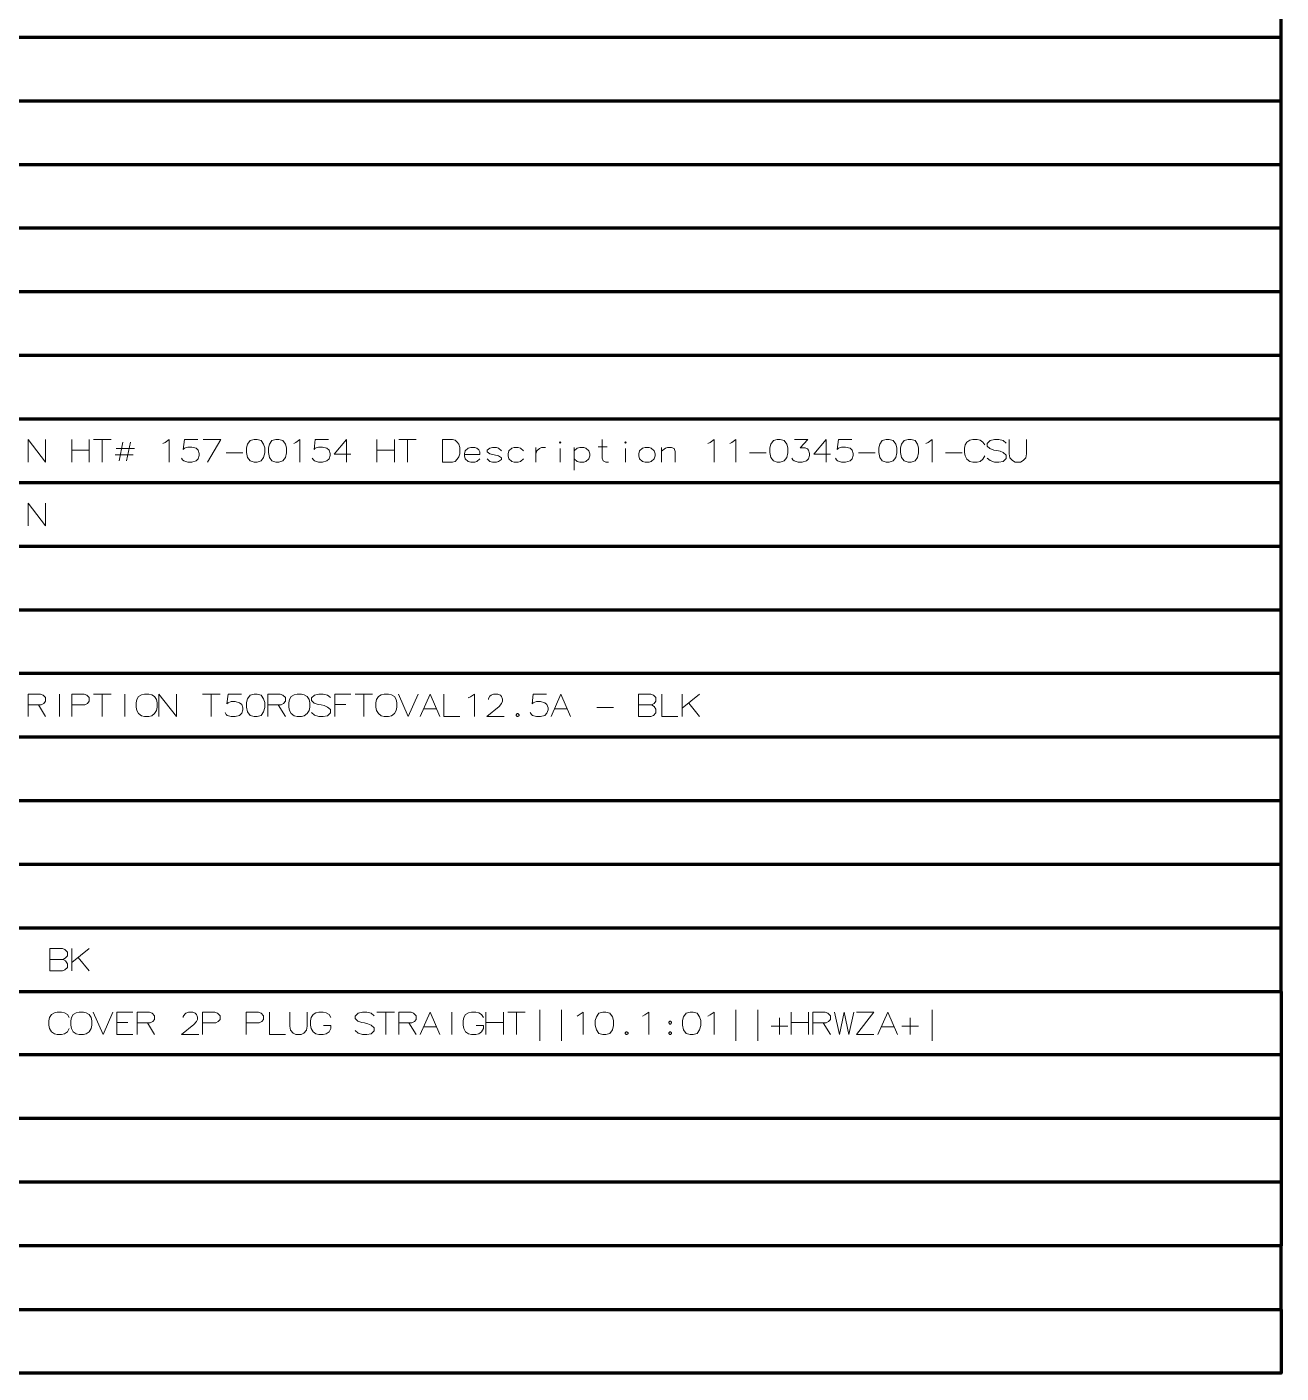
# Model space of a CAD drawing. Header units: millimetres. Extents: x 0 to 174, y 0 to 33.
# Drawn here: x 91.1 to 98.99, y 15.93 to 24.4 of the extents above; entities that cross this region are included whole.
import ezdxf

# ---------------------------------------------------------------- set-up
doc = ezdxf.new("R2010")
doc.units = ezdxf.units.MM
doc.layers.add('PDF_Geomertry', color=7, linetype='Continuous', true_color=0x405f80)

msp = doc.modelspace()

# ---------------------------------------------------------------- linework, layer by layer
at = {"layer": 'PDF_Geomertry', "color": 165, "lineweight": 70, "true_color": 0x5267a5}
for points in [[(70.2461, 23.1324), (70.2461, 22.7322), (71.3026, 22.7322), (71.3026, 23.1324), (75.611, 23.1324), (75.611, 23.5326), (83.901, 23.5326), (83.901, 23.9329), (85.7837, 23.9329), (85.7837, 24.3332), (98.9892, 24.3332), (98.9892, 24.7333)], [(70.2461, 22.7322), (70.2461, 22.3319), (71.3026, 22.3319), (71.3026, 22.7322), (75.611, 22.7322), (75.611, 23.1324), (83.901, 23.1324), (83.901, 23.5326), (85.7837, 23.5326), (85.7837, 23.9329), (98.9892, 23.9329), (98.9892, 24.3332)], [(70.2461, 22.3319), (70.2461, 21.9317), (71.3026, 21.9317), (71.3026, 22.3319), (75.611, 22.3319), (75.611, 22.7322), (83.901, 22.7322), (83.901, 23.1324), (85.7837, 23.1324), (85.7837, 23.5326), (98.9892, 23.5326), (98.9892, 23.9329)], [(70.2461, 21.9317), (70.2461, 21.5315), (71.3026, 21.5315), (71.3026, 21.9317), (75.611, 21.9317), (75.611, 22.3319), (83.901, 22.3319), (83.901, 22.7322), (85.7837, 22.7322), (85.7837, 23.1324), (98.9892, 23.1324), (98.9892, 23.5326)], [(70.2461, 21.5315), (70.2461, 21.1313), (71.3026, 21.1313), (71.3026, 21.5315), (75.611, 21.5315), (75.611, 21.9317), (83.901, 21.9317), (83.901, 22.3319), (85.7837, 22.3319), (85.7837, 22.7322), (98.9892, 22.7322), (98.9892, 23.1324)], [(70.2461, 21.1313), (70.2461, 20.731), (71.3026, 20.731), (71.3026, 21.1313), (75.611, 21.1313), (75.611, 21.5315), (83.901, 21.5315), (83.901, 21.9317), (85.7837, 21.9317), (85.7837, 22.3319), (98.9892, 22.3319), (98.9892, 22.7322)], [(70.2461, 20.731), (70.2461, 20.3308), (71.3026, 20.3308), (71.3026, 20.731), (75.611, 20.731), (75.611, 21.1313), (83.901, 21.1313), (83.901, 21.5315), (85.7837, 21.5315), (85.7837, 21.9317), (98.9892, 21.9317), (98.9892, 22.3319)], [(70.2461, 20.3308), (70.2461, 19.9306), (71.3026, 19.9306), (71.3026, 20.3308), (75.611, 20.3308), (75.611, 20.731), (83.901, 20.731), (83.901, 21.1313), (85.7837, 21.1313), (85.7837, 21.5315), (98.9892, 21.5315), (98.9892, 21.9317)], [(70.2461, 19.9306), (70.2461, 19.5303), (71.3026, 19.5303), (71.3026, 19.9306), (75.611, 19.9306), (75.611, 20.3308), (83.901, 20.3308), (83.901, 20.731), (85.7837, 20.731), (85.7837, 21.1313), (98.9892, 21.1313), (98.9892, 21.5315)], [(70.2461, 19.5303), (70.2461, 19.1301), (71.3026, 19.1301), (71.3026, 19.5303), (75.611, 19.5303), (75.611, 19.9306), (83.901, 19.9306), (83.901, 20.3308), (85.7837, 20.3308), (85.7837, 20.731), (98.9892, 20.731), (98.9892, 21.1313)], [(70.2461, 19.1301), (70.2461, 18.7299), (71.3026, 18.7299), (71.3026, 19.1301), (75.611, 19.1301), (75.611, 19.5303), (83.901, 19.5303), (83.901, 19.9306), (85.7837, 19.9306), (85.7837, 20.3308), (98.9892, 20.3308), (98.9892, 20.731)], [(70.2461, 18.7299), (70.2461, 18.3296), (71.3026, 18.3296), (71.3026, 18.7299), (75.611, 18.7299), (75.611, 19.1301), (83.901, 19.1301), (83.901, 19.5303), (85.7837, 19.5303), (85.7837, 19.9306), (98.9892, 19.9306), (98.9892, 20.3308)], [(70.2461, 18.3296), (70.2461, 17.9294), (71.3026, 17.9294), (71.3026, 18.3296), (75.611, 18.3296), (75.611, 18.7299), (83.901, 18.7299), (83.901, 19.1301), (85.7837, 19.1301), (85.7837, 19.5303), (98.9892, 19.5303), (98.9892, 19.9306)], [(70.2461, 17.9294), (70.2461, 17.5292), (71.3026, 17.5292), (71.3026, 17.9294), (75.611, 17.9294), (75.611, 18.3296), (83.901, 18.3296), (83.901, 18.7299), (85.7837, 18.7299), (85.7837, 19.1301), (98.9892, 19.1301), (98.9892, 19.5303)], [(70.2461, 17.5292), (70.2461, 17.1289), (71.3026, 17.1289), (71.3026, 17.5292), (75.611, 17.5292), (75.611, 17.9294), (83.901, 17.9294), (83.901, 18.3296), (85.7837, 18.3296), (85.7837, 18.7299), (98.9892, 18.7299), (98.9892, 19.1301)], [(70.2461, 17.1289), (70.2461, 16.7288), (71.3026, 16.7288), (71.3026, 17.1289), (75.611, 17.1289), (75.611, 17.5292), (83.901, 17.5292), (83.901, 17.9294), (85.7837, 17.9294), (85.7837, 18.3296), (98.9892, 18.3296), (98.9892, 18.7299)], [(98.9892, 18.3296), (98.9892, 17.9294), (85.7837, 17.9294), (85.7837, 17.5292), (83.901, 17.5292), (83.901, 17.1289), (75.611, 17.1289), (75.611, 16.7288), (71.3026, 16.7288), (71.3026, 16.3285), (75.611, 16.3285), (75.611, 15.9282), (71.3026, 15.9282)], [(98.9892, 17.9294), (98.9892, 17.5292), (85.7837, 17.5292), (85.7837, 17.1289), (83.901, 17.1289), (83.901, 16.7288), (75.611, 16.7288), (75.611, 16.3285), (83.901, 16.3285), (83.901, 15.9282), (75.611, 15.9282)], [(98.9892, 17.5292), (98.9892, 17.1289), (85.7837, 17.1289), (85.7837, 16.7288), (83.901, 16.7288), (83.901, 16.3285), (85.7837, 16.3285), (85.7837, 15.9282), (83.901, 15.9282)], [(98.9892, 17.1289), (98.9892, 16.7288), (85.7837, 16.7288), (85.7837, 16.3285), (98.9892, 16.3285), (98.9892, 15.9282), (85.7837, 15.9282)], [(70.2461, 16.7288), (70.2461, 16.3285), (71.3026, 16.3285), (75.611, 16.3285), (83.901, 16.3285), (85.7837, 16.3285), (98.9892, 16.3285), (98.9892, 16.7288)]]:
    msp.add_lwpolyline(points, dxfattribs=at)
at = {"layer": 'PDF_Geomertry', "color": 18, "lineweight": 13, "true_color": 0x260000}
for points in [[(91.2154, 21.8014), (91.2154, 21.6596), (91.1057, 21.8014), (91.1057, 21.6596)], [(91.38, 21.8014), (91.38, 21.6596)], [(91.4897, 21.8014), (91.4897, 21.6596)], [(91.5171, 21.8014), (91.6268, 21.8014)], [(91.5719, 21.6596), (91.5719, 21.8014)], [(91.7022, 21.7853), (91.6771, 21.6664)], [(91.7503, 21.7853), (91.7251, 21.6664)], [(91.9537, 21.7763), (91.9675, 21.7831), (91.9926, 21.8014), (91.9926, 21.6596)], [(92.0703, 21.6847), (92.0772, 21.6733), (92.084, 21.6664), (92.1092, 21.6596), (92.1343, 21.6596), (92.1618, 21.6664), (92.1756, 21.6801), (92.1824, 21.7007), (92.1824, 21.7144), (92.1756, 21.735), (92.1618, 21.7465), (92.1343, 21.7533), (92.1092, 21.7533), (92.0886, 21.7465), (92.0818, 21.7396), (92.0886, 21.8014), (92.1732, 21.8014)], [(92.2075, 21.8014), (92.3172, 21.8014), (92.2349, 21.6596)], [(92.7767, 21.7763), (92.7904, 21.7831), (92.8156, 21.8014), (92.8156, 21.6596)], [(92.8933, 21.6847), (92.9001, 21.6733), (92.9071, 21.6664), (92.9322, 21.6596), (92.9574, 21.6596), (92.9847, 21.6664), (92.9985, 21.6801), (93.0053, 21.7007), (93.0053, 21.7144), (92.9985, 21.735), (92.9847, 21.7465), (92.9574, 21.7533), (92.9322, 21.7533), (92.9115, 21.7465), (92.9047, 21.7396), (92.9115, 21.8014), (92.9961, 21.8014)], [(93.1356, 21.7099), (93.0304, 21.7099), (93.1082, 21.8014), (93.1082, 21.7328), (93.1082, 21.6596)], [(93.3001, 21.8014), (93.3001, 21.6596)], [(93.41, 21.8014), (93.41, 21.6596)], [(93.4374, 21.8014), (93.5471, 21.8014)], [(93.4922, 21.6596), (93.4922, 21.8014)], [(93.7735, 21.6596), (93.7917, 21.6642), (93.8054, 21.6779), (93.8146, 21.6917), (93.8214, 21.7122), (93.8214, 21.751), (93.8146, 21.7717), (93.8054, 21.7853), (93.7917, 21.7968), (93.7757, 21.8014), (93.7117, 21.8014), (93.7117, 21.6596), (93.7757, 21.6596)], [(94.7564, 21.6596), (94.7404, 21.6596), (94.7244, 21.6664), (94.7175, 21.6847), (94.7175, 21.8014)], [(95.3828, 21.7763), (95.3965, 21.7831), (95.4217, 21.8014), (95.4217, 21.6596)], [(95.5199, 21.7763), (95.5336, 21.7831), (95.5587, 21.8014), (95.5587, 21.6596)], [(95.9108, 21.6847), (95.9176, 21.6733), (95.9246, 21.6664), (95.9497, 21.6596), (95.9749, 21.6596), (96.0022, 21.6664), (96.016, 21.6801), (96.0229, 21.7007), (96.0229, 21.7144), (96.016, 21.735), (96.0092, 21.7419), (95.9954, 21.7488), (95.9635, 21.7488), (96.0114, 21.8014), (95.9268, 21.8014)], [(96.1532, 21.7099), (96.0481, 21.7099), (96.1257, 21.8014), (96.1257, 21.7328), (96.1257, 21.6596)], [(96.1851, 21.6847), (96.1921, 21.6733), (96.1989, 21.6664), (96.224, 21.6596), (96.2492, 21.6596), (96.2767, 21.6664), (96.2903, 21.6801), (96.2972, 21.7007), (96.2972, 21.7144), (96.2903, 21.735), (96.2767, 21.7465), (96.2492, 21.7533), (96.224, 21.7533), (96.2035, 21.7465), (96.1965, 21.7396), (96.2035, 21.8014), (96.2881, 21.8014)], [(96.7543, 21.7763), (96.7681, 21.7831), (96.7932, 21.8014), (96.7932, 21.6596)], [(97.1247, 21.6985), (97.1133, 21.6779), (97.095, 21.6642), (97.0767, 21.6596), (97.0493, 21.6596), (97.031, 21.6642), (97.0126, 21.6779), (97.0012, 21.6985), (96.9967, 21.719), (96.9967, 21.7465), (97.0012, 21.7671), (97.0126, 21.7853), (97.031, 21.7968), (97.0493, 21.8014), (97.0767, 21.8014), (97.095, 21.7968), (97.1133, 21.7853), (97.1247, 21.7671)], [(97.2596, 21.7785), (97.2412, 21.7944), (97.2139, 21.8014), (97.1864, 21.8014), (97.159, 21.7944), (97.1407, 21.7763), (97.1407, 21.7601), (97.1567, 21.7442), (97.1818, 21.735), (97.2001, 21.7328), (97.2207, 21.7282), (97.2412, 21.719), (97.2596, 21.7031), (97.2596, 21.6825), (97.2412, 21.6642), (97.2139, 21.6596), (97.1864, 21.6596), (97.159, 21.6688), (97.1407, 21.6847)], [(97.3876, 21.8014), (97.3876, 21.7122), (97.3831, 21.6871), (97.3671, 21.6688), (97.3487, 21.6596), (97.3168, 21.6596), (97.2985, 21.6688), (97.2825, 21.6871), (97.2779, 21.7122), (97.2779, 21.8014)], [(91.4897, 21.735), (91.38, 21.735)], [(91.6519, 21.7053), (91.7662, 21.7053)], [(91.6589, 21.7442), (91.7754, 21.7442)], [(92.3515, 21.7168), (92.4567, 21.7168)], [(93.41, 21.735), (93.3001, 21.735)], [(93.8511, 21.7076), (93.9471, 21.7076), (93.9471, 21.7236), (93.9403, 21.7374), (93.9289, 21.7465), (93.9151, 21.751), (93.89, 21.751), (93.874, 21.7465), (93.8557, 21.7304), (93.8511, 21.7122), (93.8511, 21.6985), (93.8557, 21.6801), (93.874, 21.6642), (93.89, 21.6596), (93.9151, 21.6596), (93.9289, 21.6642), (93.9471, 21.6801)], [(94.0843, 21.7304), (94.066, 21.7465), (94.0524, 21.751), (94.0272, 21.751), (94.0111, 21.7465), (93.9929, 21.735), (93.9929, 21.7236), (94.0111, 21.7122), (94.0386, 21.7053), (94.066, 21.6985), (94.0843, 21.6871), (94.0843, 21.6756), (94.066, 21.6642), (94.0524, 21.6596), (94.0272, 21.6596), (94.0111, 21.6642), (93.9929, 21.6801)], [(94.2215, 21.7304), (94.2032, 21.7465), (94.1894, 21.751), (94.1643, 21.751), (94.1483, 21.7465), (94.13, 21.7304), (94.1254, 21.7122), (94.1254, 21.6985), (94.13, 21.6801), (94.1483, 21.6642), (94.1643, 21.6596), (94.1894, 21.6596), (94.2032, 21.6642), (94.2215, 21.6801)], [(94.2992, 21.751), (94.2992, 21.6596)], [(94.2992, 21.7122), (94.3061, 21.7304), (94.3221, 21.7442), (94.3358, 21.751), (94.361, 21.751)], [(94.4524, 21.6596), (94.4524, 21.7442)], [(94.5415, 21.6801), (94.5599, 21.6642), (94.5758, 21.6596), (94.601, 21.6596), (94.6147, 21.6642), (94.6329, 21.6801), (94.6399, 21.6985), (94.6399, 21.7122), (94.6329, 21.7304), (94.6147, 21.7465), (94.601, 21.751), (94.5758, 21.751), (94.5599, 21.7465), (94.5415, 21.7304)], [(94.5415, 21.751), (94.5415, 21.6093)], [(94.6924, 21.7556), (94.7496, 21.7556)], [(94.8639, 21.6596), (94.8639, 21.7442)], [(95.1771, 21.6596), (95.1771, 21.7258), (95.1701, 21.7442), (95.1542, 21.751), (95.129, 21.751), (95.1153, 21.7465), (95.0901, 21.7282)], [(95.0901, 21.6596), (95.0901, 21.751)], [(95.6433, 21.7168), (95.7485, 21.7168)], [(96.3292, 21.7168), (96.4343, 21.7168)], [(96.8778, 21.7168), (96.9829, 21.7168)], [(91.2154, 21.4011), (91.2154, 21.2593), (91.1057, 21.4011), (91.1057, 21.2593)], [(91.1057, 20.1318), (91.1879, 20.1318), (91.2039, 20.141), (91.2154, 20.1547), (91.2154, 20.1775), (91.1993, 20.1936), (91.1833, 20.2004), (91.1057, 20.2004), (91.1057, 20.0586)], [(91.3022, 20.0586), (91.3022, 20.2004)], [(91.38, 20.1318), (91.4622, 20.1318), (91.4782, 20.141), (91.4897, 20.1547), (91.4897, 20.1775), (91.4737, 20.1936), (91.4576, 20.2004), (91.38, 20.2004), (91.38, 20.0586)], [(91.5171, 20.2004), (91.6268, 20.2004)], [(91.5719, 20.0586), (91.5719, 20.2004)], [(91.7137, 20.0586), (91.7137, 20.2004)], [(92.0383, 20.2004), (92.0383, 20.0586), (91.9286, 20.2004), (91.9286, 20.0586)], [(92.2029, 20.2004), (92.3126, 20.2004)], [(92.2578, 20.0586), (92.2578, 20.2004)], [(92.3447, 20.0838), (92.3515, 20.0724), (92.3583, 20.0656), (92.3835, 20.0586), (92.4086, 20.0586), (92.4361, 20.0656), (92.4499, 20.0793), (92.4567, 20.0999), (92.4567, 20.1135), (92.4499, 20.1342), (92.4361, 20.1456), (92.4086, 20.1524), (92.3835, 20.1524), (92.3629, 20.1456), (92.3561, 20.1386), (92.3629, 20.2004), (92.4475, 20.2004)], [(92.6144, 20.1318), (92.6967, 20.1318), (92.7126, 20.141), (92.7242, 20.1547), (92.7242, 20.1775), (92.7082, 20.1936), (92.6921, 20.2004), (92.6144, 20.2004), (92.6144, 20.0586)], [(93.0076, 20.1775), (92.9893, 20.1936), (92.9619, 20.2004), (92.9344, 20.2004), (92.9071, 20.1936), (92.8887, 20.1753), (92.8887, 20.1593), (92.9047, 20.1432), (92.9299, 20.1342), (92.9482, 20.1318), (92.9688, 20.1272), (92.9893, 20.1181), (93.0076, 20.1021), (93.0076, 20.0815), (92.9893, 20.0632), (92.9619, 20.0586), (92.9344, 20.0586), (92.9071, 20.0678), (92.8887, 20.0838)], [(93.035, 20.0586), (93.035, 20.2004), (93.1356, 20.2004)], [(93.1631, 20.2004), (93.2728, 20.2004)], [(93.2179, 20.0586), (93.2179, 20.2004)], [(93.4351, 20.2004), (93.4968, 20.0586), (93.5585, 20.2004)], [(93.5722, 20.0586), (93.634, 20.2004), (93.6957, 20.0586)], [(93.7208, 20.2004), (93.7208, 20.0586), (93.8214, 20.0586)], [(93.874, 20.1753), (93.8878, 20.1821), (93.9129, 20.2004), (93.9129, 20.0586)], [(94.1003, 20.0586), (93.9906, 20.0586), (94.0683, 20.1226), (94.0843, 20.141), (94.0911, 20.1547), (94.0911, 20.1683), (94.0843, 20.1844), (94.0775, 20.1936), (94.0614, 20.2004), (94.034, 20.2004), (94.0181, 20.1936), (94.0111, 20.1867), (94.0021, 20.1729), (94.0021, 20.1661)], [(94.2649, 20.0838), (94.2718, 20.0724), (94.2786, 20.0656), (94.3037, 20.0586), (94.3289, 20.0586), (94.3564, 20.0656), (94.37, 20.0793), (94.3769, 20.0999), (94.3769, 20.1135), (94.37, 20.1342), (94.3564, 20.1456), (94.3289, 20.1524), (94.3037, 20.1524), (94.2832, 20.1456), (94.2764, 20.1386), (94.2832, 20.2004), (94.3678, 20.2004)], [(94.3953, 20.0586), (94.4569, 20.2004), (94.5186, 20.0586)], [(95.0925, 20.2004), (95.0925, 20.0586), (95.1931, 20.0586)], [(95.2204, 20.2004), (95.2204, 20.0586)], [(95.2204, 20.1113), (95.3301, 20.2004)], [(91.1696, 20.1318), (91.2154, 20.0586)], [(92.6785, 20.1318), (92.7242, 20.0586)], [(93.1036, 20.1342), (93.035, 20.1342)], [(93.5928, 20.1067), (93.6751, 20.1067)], [(94.4158, 20.1067), (94.4981, 20.1067)], [(94.6832, 20.1158), (94.7885, 20.1158)], [(94.9461, 20.1318), (95.0285, 20.1318)], [(95.2617, 20.1432), (95.3301, 20.0586)], [(91.38, 18.5994), (91.38, 18.4578)], [(91.38, 18.5103), (91.4897, 18.5994)], [(91.2428, 18.5308), (91.3251, 18.5308)], [(91.4211, 18.5424), (91.4897, 18.4578)], [(94.3243, 18.0186), (94.3243, 18.1146), (94.3243, 18.2129)], [(94.4615, 18.0186), (94.4615, 18.1146), (94.4615, 18.2129)], [(95.5587, 18.0186), (95.5587, 18.1146), (95.5587, 18.2129)], [(95.696, 18.0186), (95.696, 18.1146), (95.696, 18.2129)], [(96.7932, 18.0186), (96.7932, 18.1146), (96.7932, 18.2129)], [(91.364, 18.0964), (91.3525, 18.0758), (91.3343, 18.0621), (91.316, 18.0575), (91.2885, 18.0575), (91.2703, 18.0621), (91.2519, 18.0758), (91.2406, 18.0964), (91.236, 18.1169), (91.236, 18.1443), (91.2406, 18.165), (91.2519, 18.1832), (91.2703, 18.1947), (91.2885, 18.1992), (91.316, 18.1992), (91.3343, 18.1947), (91.3525, 18.1832), (91.364, 18.165)], [(91.5149, 18.1992), (91.5765, 18.0575), (91.6383, 18.1992)], [(91.764, 18.0575), (91.6635, 18.0575), (91.6635, 18.1992), (91.764, 18.1992)], [(91.7319, 18.1329), (91.6635, 18.1329)], [(91.7914, 18.1307), (91.8737, 18.1307), (91.8897, 18.1399), (91.9011, 18.1535), (91.9011, 18.1764), (91.8851, 18.1924), (91.8692, 18.1992), (91.7914, 18.1992), (91.7914, 18.0575)], [(91.8554, 18.1307), (91.9011, 18.0575)], [(92.18, 18.0575), (92.0703, 18.0575), (92.1481, 18.1215), (92.164, 18.1399), (92.171, 18.1535), (92.171, 18.1672), (92.164, 18.1832), (92.1572, 18.1924), (92.1412, 18.1992), (92.1137, 18.1992), (92.0978, 18.1924), (92.0908, 18.1856), (92.0818, 18.1718), (92.0818, 18.165)], [(92.2029, 18.1307), (92.2853, 18.1307), (92.3012, 18.1399), (92.3126, 18.1535), (92.3126, 18.1764), (92.2967, 18.1924), (92.2807, 18.1992), (92.2029, 18.1992), (92.2029, 18.0575)], [(92.4772, 18.1307), (92.5596, 18.1307), (92.5756, 18.1399), (92.5869, 18.1535), (92.5869, 18.1764), (92.571, 18.1924), (92.555, 18.1992), (92.4772, 18.1992), (92.4772, 18.0575)], [(92.6236, 18.1992), (92.6236, 18.0575), (92.7242, 18.0575)], [(92.8612, 18.1992), (92.8612, 18.1101), (92.8567, 18.0849), (92.8407, 18.0667), (92.8224, 18.0575), (92.7904, 18.0575), (92.7721, 18.0667), (92.7561, 18.0849), (92.7515, 18.1101), (92.7515, 18.1992)], [(92.9642, 18.1146), (93.0099, 18.1146), (93.0099, 18.0964), (92.9985, 18.0758), (92.9801, 18.0621), (92.9619, 18.0575), (92.9344, 18.0575), (92.9161, 18.0621), (92.8979, 18.0758), (92.8864, 18.0964), (92.8818, 18.1169), (92.8818, 18.1443), (92.8864, 18.165), (92.8979, 18.1832), (92.9161, 18.1947), (92.9344, 18.1992), (92.9619, 18.1992), (92.9801, 18.1947), (92.9985, 18.1832), (93.0099, 18.165)], [(93.2819, 18.1764), (93.2636, 18.1924), (93.2362, 18.1992), (93.2087, 18.1992), (93.1814, 18.1924), (93.1631, 18.174), (93.1631, 18.1581), (93.179, 18.1421), (93.2042, 18.1329), (93.2225, 18.1307), (93.2431, 18.1261), (93.2636, 18.1169), (93.2819, 18.101), (93.2819, 18.0804), (93.2636, 18.0621), (93.2362, 18.0575), (93.2087, 18.0575), (93.1814, 18.0667), (93.1631, 18.0826)], [(93.3001, 18.1992), (93.41, 18.1992)], [(93.355, 18.0575), (93.355, 18.1992)], [(93.4374, 18.1307), (93.5197, 18.1307), (93.5357, 18.1399), (93.5471, 18.1535), (93.5471, 18.1764), (93.5311, 18.1924), (93.5151, 18.1992), (93.4374, 18.1992), (93.4374, 18.0575)], [(93.5014, 18.1307), (93.5471, 18.0575)], [(93.5722, 18.0575), (93.634, 18.1992), (93.6957, 18.0575)], [(93.7711, 18.0575), (93.7711, 18.1992)], [(93.9243, 18.1146), (93.97, 18.1146), (93.97, 18.0964), (93.9586, 18.0758), (93.9403, 18.0621), (93.9219, 18.0575), (93.8946, 18.0575), (93.8762, 18.0621), (93.8581, 18.0758), (93.8465, 18.0964), (93.8419, 18.1169), (93.8419, 18.1443), (93.8465, 18.165), (93.8581, 18.1832), (93.8762, 18.1947), (93.8946, 18.1992), (93.9219, 18.1992), (93.9403, 18.1947), (93.9586, 18.1832), (93.97, 18.165)], [(93.986, 18.1992), (93.986, 18.0575)], [(94.0957, 18.1329), (93.986, 18.1329)], [(94.0957, 18.1992), (94.0957, 18.0575)], [(94.1232, 18.1992), (94.2329, 18.1992)], [(94.1781, 18.0575), (94.1781, 18.1992)], [(94.5599, 18.174), (94.5735, 18.181), (94.5986, 18.1992), (94.5986, 18.0575)], [(94.9712, 18.174), (94.985, 18.181), (95.0101, 18.1992), (95.0101, 18.0575)], [(95.3828, 18.174), (95.3965, 18.181), (95.4217, 18.1992), (95.4217, 18.0575)], [(95.8331, 18.0575), (95.8331, 18.1626)], [(95.9062, 18.1992), (95.9062, 18.0575)], [(96.016, 18.1329), (95.9062, 18.1329)], [(96.016, 18.1992), (96.016, 18.0575)], [(96.0435, 18.1307), (96.1257, 18.1307), (96.1417, 18.1399), (96.1532, 18.1535), (96.1532, 18.1764), (96.1372, 18.1924), (96.1211, 18.1992), (96.0435, 18.1992), (96.0435, 18.0575)], [(96.1075, 18.1307), (96.1532, 18.0575)], [(96.1783, 18.1992), (96.2103, 18.0575), (96.24, 18.1992), (96.2697, 18.0575), (96.3018, 18.1992)], [(96.3178, 18.1992), (96.4275, 18.1992), (96.3178, 18.0575), (96.4275, 18.0575)], [(96.4526, 18.0575), (96.5143, 18.1992), (96.5761, 18.0575)], [(96.6561, 18.0575), (96.6561, 18.1626)], [(93.5928, 18.1056), (93.6751, 18.1056)], [(95.8857, 18.1101), (95.7806, 18.1101)], [(96.4732, 18.1056), (96.5556, 18.1056)], [(96.7086, 18.1101), (96.6035, 18.1101)]]:
    msp.add_lwpolyline(points, dxfattribs=at)
for points in [[(92.5275, 21.8014), (92.5024, 21.7944), (92.4864, 21.7717), (92.4796, 21.7488), (92.4796, 21.719), (92.4864, 21.6893), (92.5024, 21.6664), (92.5275, 21.6596), (92.5458, 21.6596), (92.571, 21.6664), (92.5869, 21.6893), (92.5939, 21.7168), (92.5939, 21.7488), (92.5869, 21.7717), (92.571, 21.7944), (92.5458, 21.8014), (92.5275, 21.8014)], [(92.6647, 21.8014), (92.6396, 21.7944), (92.6236, 21.7717), (92.6167, 21.7488), (92.6167, 21.719), (92.6236, 21.6893), (92.6396, 21.6664), (92.6647, 21.6596), (92.6829, 21.6596), (92.7082, 21.6664), (92.7242, 21.6893), (92.731, 21.7168), (92.731, 21.7488), (92.7242, 21.7717), (92.7082, 21.7944), (92.6829, 21.8014), (92.6647, 21.8014)], [(94.4524, 21.7876), (94.4569, 21.7831), (94.4524, 21.7785), (94.4478, 21.7831), (94.4524, 21.7876)], [(94.8639, 21.7876), (94.8685, 21.7831), (94.8639, 21.7785), (94.8593, 21.7831), (94.8639, 21.7876)], [(95.8194, 21.8014), (95.7943, 21.7944), (95.7782, 21.7717), (95.7714, 21.7488), (95.7714, 21.719), (95.7782, 21.6893), (95.7943, 21.6664), (95.8194, 21.6596), (95.8376, 21.6596), (95.8628, 21.6664), (95.8789, 21.6893), (95.8857, 21.7168), (95.8857, 21.7488), (95.8789, 21.7717), (95.8628, 21.7944), (95.8376, 21.8014), (95.8194, 21.8014)], [(96.5053, 21.8014), (96.48, 21.7944), (96.464, 21.7717), (96.4572, 21.7488), (96.4572, 21.719), (96.464, 21.6893), (96.48, 21.6664), (96.5053, 21.6596), (96.5235, 21.6596), (96.5486, 21.6664), (96.5646, 21.6893), (96.5715, 21.7168), (96.5715, 21.7488), (96.5646, 21.7717), (96.5486, 21.7944), (96.5235, 21.8014), (96.5053, 21.8014)], [(96.6424, 21.8014), (96.6172, 21.7944), (96.6013, 21.7717), (96.5943, 21.7488), (96.5943, 21.719), (96.6013, 21.6893), (96.6172, 21.6664), (96.6424, 21.6596), (96.6607, 21.6596), (96.6858, 21.6664), (96.7018, 21.6893), (96.7086, 21.7168), (96.7086, 21.7488), (96.7018, 21.7717), (96.6858, 21.7944), (96.6607, 21.8014), (96.6424, 21.8014)], [(94.9872, 21.751), (94.9712, 21.7465), (94.9531, 21.7304), (94.9485, 21.7122), (94.9485, 21.6985), (94.9531, 21.6801), (94.9712, 21.6642), (94.9872, 21.6596), (95.0125, 21.6596), (95.0261, 21.6642), (95.0444, 21.6801), (95.0512, 21.6985), (95.0512, 21.7122), (95.0444, 21.7304), (95.0261, 21.7465), (95.0125, 21.751), (94.9872, 21.751)], [(91.8372, 20.2004), (91.8189, 20.1958), (91.8006, 20.1844), (91.7892, 20.1661), (91.7846, 20.1456), (91.7846, 20.1181), (91.7892, 20.0975), (91.8006, 20.0769), (91.8189, 20.0632), (91.8372, 20.0586), (91.8646, 20.0586), (91.8829, 20.0632), (91.9011, 20.0769), (91.9126, 20.0975), (91.9172, 20.1181), (91.9172, 20.1456), (91.9126, 20.1661), (91.9011, 20.1844), (91.8829, 20.1958), (91.8646, 20.2004), (91.8372, 20.2004)], [(92.5275, 20.2004), (92.5024, 20.1936), (92.4864, 20.1707), (92.4796, 20.1478), (92.4796, 20.1181), (92.4864, 20.0883), (92.5024, 20.0656), (92.5275, 20.0586), (92.5458, 20.0586), (92.571, 20.0656), (92.5869, 20.0883), (92.5939, 20.1158), (92.5939, 20.1478), (92.5869, 20.1707), (92.571, 20.1936), (92.5458, 20.2004), (92.5275, 20.2004)], [(92.7972, 20.2004), (92.779, 20.1958), (92.7607, 20.1844), (92.7493, 20.1661), (92.7447, 20.1456), (92.7447, 20.1181), (92.7493, 20.0975), (92.7607, 20.0769), (92.779, 20.0632), (92.7972, 20.0586), (92.8247, 20.0586), (92.8431, 20.0632), (92.8612, 20.0769), (92.8728, 20.0975), (92.8774, 20.1181), (92.8774, 20.1456), (92.8728, 20.1661), (92.8612, 20.1844), (92.8431, 20.1958), (92.8247, 20.2004), (92.7972, 20.2004)], [(93.346, 20.2004), (93.3276, 20.1958), (93.3093, 20.1844), (93.2979, 20.1661), (93.2933, 20.1456), (93.2933, 20.1181), (93.2979, 20.0975), (93.3093, 20.0769), (93.3276, 20.0632), (93.346, 20.0586), (93.3733, 20.0586), (93.3917, 20.0632), (93.41, 20.0769), (93.4214, 20.0975), (93.426, 20.1181), (93.426, 20.1456), (93.4214, 20.1661), (93.41, 20.1844), (93.3917, 20.1958), (93.3733, 20.2004), (93.346, 20.2004)], [(95.0239, 20.0586), (95.0399, 20.0656), (95.0558, 20.0815), (95.0558, 20.1044), (95.0444, 20.1226), (95.0285, 20.1318), (95.0444, 20.141), (95.0558, 20.1547), (95.0558, 20.1775), (95.0399, 20.1936), (95.0239, 20.2004), (94.9461, 20.2004), (94.9461, 20.0586)], [(94.194, 20.0656), (94.194, 20.0701), (94.1872, 20.0769), (94.1826, 20.0769), (94.1757, 20.0701), (94.1757, 20.0656), (94.1826, 20.0586), (94.1872, 20.0586)], [(91.3206, 18.4578), (91.3365, 18.4646), (91.3525, 18.4806), (91.3525, 18.5035), (91.3411, 18.5217), (91.3251, 18.5308), (91.3411, 18.54), (91.3525, 18.5538), (91.3525, 18.5765), (91.3365, 18.5926), (91.3206, 18.5994), (91.2428, 18.5994), (91.2428, 18.4578)], [(91.4257, 18.1992), (91.4074, 18.1947), (91.3892, 18.1832), (91.3776, 18.165), (91.3731, 18.1443), (91.3731, 18.1169), (91.3776, 18.0964), (91.3892, 18.0758), (91.4074, 18.0621), (91.4257, 18.0575), (91.4531, 18.0575), (91.4714, 18.0621), (91.4897, 18.0758), (91.5011, 18.0964), (91.5057, 18.1169), (91.5057, 18.1443), (91.5011, 18.165), (91.4897, 18.1832), (91.4714, 18.1947), (91.4531, 18.1992), (91.4257, 18.1992)], [(94.7221, 18.1992), (94.6969, 18.1924), (94.681, 18.1694), (94.6742, 18.1467), (94.6742, 18.1169), (94.681, 18.0872), (94.6969, 18.0643), (94.7221, 18.0575), (94.7404, 18.0575), (94.7656, 18.0643), (94.7815, 18.0872), (94.7885, 18.1146), (94.7885, 18.1467), (94.7815, 18.1694), (94.7656, 18.1924), (94.7404, 18.1992), (94.7221, 18.1992)], [(95.1428, 18.1238), (95.1474, 18.1238), (95.1542, 18.1307), (95.1542, 18.1353), (95.1474, 18.1421), (95.1428, 18.1421), (95.1358, 18.1353), (95.1358, 18.1307), (95.1428, 18.1238)], [(95.2707, 18.1992), (95.2456, 18.1924), (95.2296, 18.1694), (95.2228, 18.1467), (95.2228, 18.1169), (95.2296, 18.0872), (95.2456, 18.0643), (95.2707, 18.0575), (95.289, 18.0575), (95.3142, 18.0643), (95.3301, 18.0872), (95.3371, 18.1146), (95.3371, 18.1467), (95.3301, 18.1694), (95.3142, 18.1924), (95.289, 18.1992), (95.2707, 18.1992)], [(94.8799, 18.0643), (94.8799, 18.0689), (94.8731, 18.0758), (94.8685, 18.0758), (94.8615, 18.0689), (94.8615, 18.0643), (94.8685, 18.0575), (94.8731, 18.0575)], [(95.1542, 18.0643), (95.1542, 18.0689), (95.1474, 18.0758), (95.1428, 18.0758), (95.1358, 18.0689), (95.1358, 18.0643), (95.1428, 18.0575), (95.1474, 18.0575)]]:
    msp.add_lwpolyline(points, close=True, dxfattribs=at)

doc.saveas('drawing.dxf')
